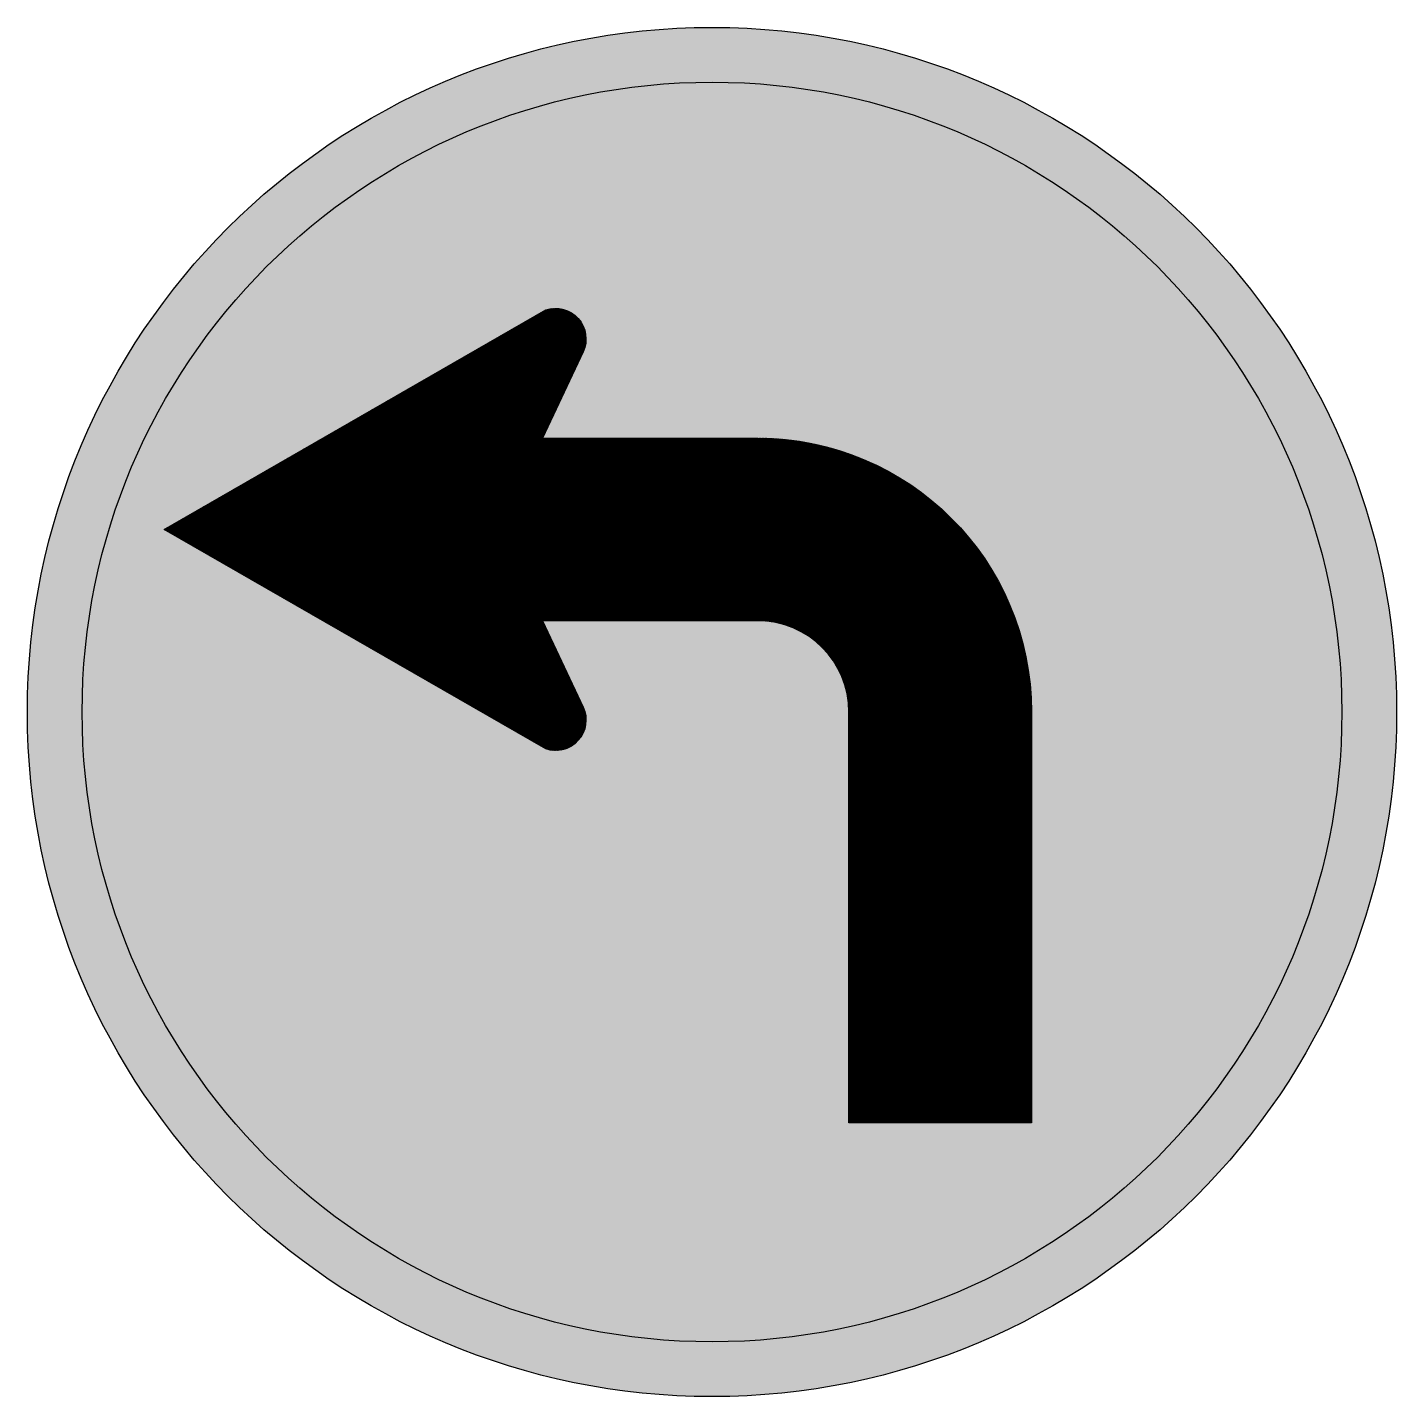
# Model space of a CAD drawing. Header units: millimetres. Extents: x -200 to 200, y -200 to 200.
import ezdxf

# ---------------------------------------------------------------- set-up
doc = ezdxf.new("R2010")
doc.units = ezdxf.units.MM
doc.header["$LTSCALE"] = 10
doc.header["$MEASUREMENT"] = 0
doc.layers.get('0').update_dxf_attribs({"linetype": 'CONTINUOUS'})

msp = doc.modelspace()

# ---------------------------------------------------------------- hatches: boundary and pattern name
h = msp.add_hatch(color=255)
h.dxf.hatch_style = 1
h.paths.add_polyline_path([(199.9999999999999, 0, -1), (-199.9999999999999, 0, -1)])
h.paths.add_polyline_path([(-184, 0, 1), (184, 0, 1)], flags=16)
h.paths.add_polyline_path([(-94.72648740516814, 135.6302813342912), (-132.3108961755514, 97.7903994393216), (16.27596226720486, -49.7932859728063), (-9.89355717239782, -59.37160697498874, 0.6597529983315249), (-10.78171993107442, -75.69705843966227), (113.4869248150896, -108.7626648237501), (79.58025456967542, 15.27913500785129, 0.6591633580728921), (63.26612491552595, 14.2941598034509), (53.86037103758437, -11.95340407783289)], flags=0)
h = msp.add_hatch(color=160)
edge = h.paths.add_edge_path(flags=16)
edge.add_arc((13.3333333333336, 0), 79.9999999999996, -2.2737367544323206e-13, 89.99999999999972, ccw=False)
edge.add_line((93.33333333333132, 0), (93.33333333333132, -119.9999999999994))
edge.add_line((93.33333333333132, -119.9999999999985), (39.99999999999697, -119.9999999999985))
edge.add_line((40.0000000000008, -119.9999999999985), (40.0000000000008, 9.663381206337363e-13))
edge.add_arc((13.3333333333336, 0), 26.66666666666598, 359.9999999999982, 449.9999999999982)
edge.add_line((13.3333333333336, 26.66666666666718), (-49.47286409917049, 26.66666666666718))
edge.add_line((-49.47286409916865, 26.66666666666718), (-37.64936620666555, 1.415771369648834))
edge.add_arc((-45.70539646405985, -2.348320697032698), 8.89201960155804, -108.5218108170398, 25.043818725281312, ccw=False)
edge.add_line((-48.53008549332003, -10.77975856269119), (-159.9999999999993, 53.3333333333353))
edge.add_line((-160.0000000000031, 53.33333333333435), (-48.53008549332384, 117.4464252293608))
edge.add_arc((-45.70539646405985, 109.0149873637033), 8.892019601558237, -25.043818725282392, 108.52181081703861, ccw=False)
edge.add_line((-37.64936620666549, 105.250895297018), (-49.47286409916858, 80.00000000000057))
edge.add_line((-49.47286409916865, 79.99999999999962), (13.33333333333544, 79.99999999999962))
edge = h.paths.add_edge_path()
edge.add_arc((0, 0), 184, 0, 360)
h = msp.add_hatch()
h.set_pattern_fill('ANSI31', color=255)
h.set_pattern_definition([(45, (0, 0), (-0.08838834764831843, 0.08838834764831845), [])])
h.paths.add_polyline_path([(13.33333333333262, 79.9999999999996), (-49.47286409916865, 79.99999999999962), (-37.64936620666558, 105.2508952970178, 0.6591633580725548), (-48.53008549332001, 117.4464252293618), (-160.0000000000031, 53.33333333333437), (-48.53008549331994, -10.77975856269123, 0.6597529983321256), (-37.65556423112218, 1.429008202608699), (-49.47286409916864, 26.66666666666718), (13.33333333333361, 26.66666666666717, -0.4142135623730949), (40.00000000000078, -1.4210854715202e-14), (40.00000000000078, -119.9999999999985), (93.33333333333132, -119.9999999999984), (93.33333333333132, 9.379164112033322e-13, 0.4142135623730952)])

# ---------------------------------------------------------------- linework, layer by layer
at = {"color": 255}
msp.add_lwpolyline([(13.3333333333336, 79.99999999999962, -0.414213562373095), (93.33333333333132, 0), (93.33333333333132, -119.9999999999985), (40.0000000000008, -119.9999999999985), (40.0000000000008, 0, 0.414213562373095), (13.3333333333336, 26.66666666666718), (-49.47286409916865, 26.66666666666718), (-37.64936620666549, 1.41577136964883, -0.6591633580725464), (-48.53008549332003, -10.77975856269119), (-160.0000000000031, 53.33333333333435), (-48.53008549332003, 117.4464252293618, -0.6591633580725464), (-37.64936620666549, 105.250895297018), (-49.47286409916865, 79.99999999999962)], format="xyb", close=True, dxfattribs=at)
at = {"color": 7}
for radius in [199.9999999999999, 184]:
    msp.add_circle((0, 0), radius, dxfattribs=at)

doc.saveas('drawing.dxf')
